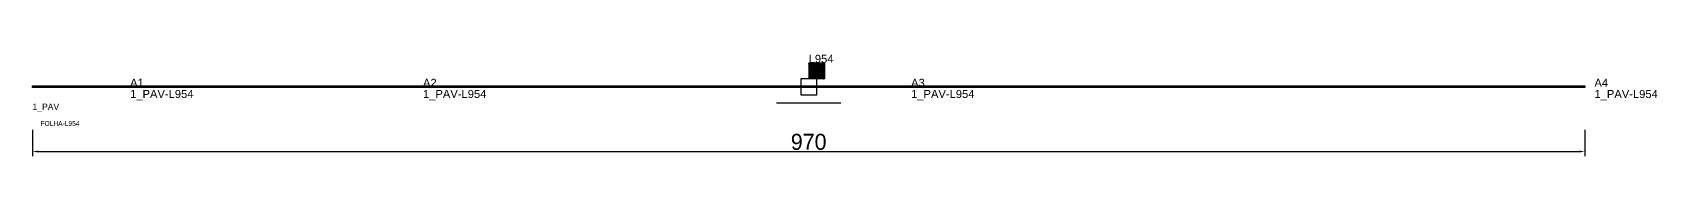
# Model space of a CAD drawing. Header units: metres. Extents: x 222 to 3251, y 158 to 221.
# Drawn here: x 222 to 1238, y 158 to 221 of the extents above; entities that cross this region are included whole.
import ezdxf

# ---------------------------------------------------------------- set-up
doc = ezdxf.new("R2010")
doc.units = ezdxf.units.M
for name, color, linetype in [('3', 3, 'CONTINUOUS'), ('AUX00', 7, 'CONTINUOUS'), ('COTA', 241, 'CONTINUOUS'), ('FOLHA', 255, 'CONTINUOUS'), ('Hachura', 251, 'CONTINUOUS'), ('NOMENCLATURA', 7, 'CONTINUOUS'), ('Nível', 160, 'CONTINUOUS'), ('Painéis', 200, 'CONTINUOUS'), ('Pilares', 5, 'CONTINUOUS'), ('REAPROVEITAMENTO', 251, 'CONTINUOUS'), ('SARR_2.2x7', 40, 'CONTINUOUS')]:
    doc.layers.add(name, color=color, linetype=linetype)
doc.styles.add('ARIAL', font='Arial.ttf')
doc.styles.add('STR_STANDARD', font='arial.ttf')
doc.dimstyles.new('EZ DXF', dxfattribs={"dimtxt": 10, "dimasz": 3.5, "dimexe": 3, "dimexo": 1.5, "dimgap": 1, "dimtad": 1, "dimdec": 1, "dimdsep": 46, "dimcen": 2.5, "dimazin": 3, "dimtfac": 1, "dimtmove": 0, "dimatfit": 3})

msp = doc.modelspace()

# ---------------------------------------------------------------- hatches: boundary and pattern name
at = {"layer": 'Hachura'}
h = msp.add_hatch(dxfattribs=at)
h.set_pattern_fill('ANSI31', scale=50)
h.paths.add_polyline_path([(222.2, 201.5), (1192.2, 201.5), (1192.2, 200.5), (222.2, 200.5)])
h = msp.add_hatch(dxfattribs=at)
h.set_pattern_fill('ANSI31', scale=50)
h.paths.add_polyline_path([(222.2, 201.5), (1192.2, 201.5), (1192.2, 200.5), (222.2, 200.5)])
at = {"layer": 'Reaproveitamento'}
h = msp.add_hatch(dxfattribs=at)
h.set_pattern_fill('SOLID')
h.paths.add_polyline_path([(707.2, 206), (717.2, 206), (717.2, 216), (707.2, 216)])
h = msp.add_hatch(dxfattribs=at)
h.set_pattern_fill('SOLID')
h.paths.add_polyline_path([(707.2, 206), (717.2, 206), (717.2, 216), (707.2, 216)])

# ---------------------------------------------------------------- linework, layer by layer
at = {"layer": '3'}
for points in [[(344.2, 200.5), (344.2, 201.5)], [(344.2, 200.5), (344.2, 201.5)], [(588.2, 200.5), (588.2, 201.5)], [(588.2, 200.5), (588.2, 201.5)], [(954.2, 200.5), (954.2, 201.5)], [(954.2, 200.5), (954.2, 201.5)]]:
    msp.add_lwpolyline(points, close=True, dxfattribs=at)
at = {"layer": 'Painéis', "color": 200}
for p, q in [((222.2, 201.5), (1192.2, 201.5)), ((222.2, 200.5), (222.2, 201.5)), ((222.2, 201.5), (1192.2, 201.5)), ((222.2, 200.5), (222.2, 201.5)), ((1192.2, 200.5), (222.2, 200.5)), ((1192.2, 200.5), (222.2, 200.5)), ((1192.2, 201.5), (1192.2, 200.5)), ((1192.2, 201.5), (1192.2, 200.5))]:
    msp.add_line(p, q, dxfattribs=at)
at = {"layer": 'Pilares'}
msp.add_lwpolyline([(702.2, 196), (712.2, 196), (712.2, 206), (702.2, 206)], close=True, dxfattribs=at)
msp.add_lwpolyline([(702.2, 196), (712.2, 196), (712.2, 206), (702.2, 206)], close=True, dxfattribs=at)
at = {"layer": 'SARR_2.2x7'}
msp.add_line((687.2, 191), (727.2, 191), dxfattribs=at)
msp.add_line((687.2, 191), (727.2, 191), dxfattribs=at)

# ---------------------------------------------------------------- texts
at = {"layer": '3', "style": 'STR_STANDARD'}
for s, p in [('A1', (283.2, 201)), ('A1', (283.2, 201)), ('A2', (466.2, 201)), ('A2', (466.2, 201)), ('A3', (771.2, 201)), ('A3', (771.2, 201)), ('A4', (1198.2, 201)), ('A4', (1198.2, 201))]:
    msp.add_text(s, height=5, dxfattribs=at).set_placement(p)
at = {"layer": 'AUX00', "style": 'STR_STANDARD'}
for p in [(283.2, 194), (283.2, 194), (466.2, 194), (466.2, 194), (771.2, 194), (771.2, 194), (1198.2, 194), (1198.2, 194)]:
    msp.add_text('1_PAV-L954', height=5, dxfattribs=at).set_placement(p)
at = {"layer": 'FOLHA'}
msp.add_text('FOLHA-L954', height=3, dxfattribs=at).set_placement((227.2, 176.5))
msp.add_text('FOLHA-L954', height=3, dxfattribs=at).set_placement((227.2, 176.5))
at = {"layer": 'NOMENCLATURA', "insert": (707.2, 221), "char_height": 5, "attachment_point": 1, "style": 'ARIAL'}
msp.add_mtext('L954', dxfattribs=at)
msp.add_mtext('L954', dxfattribs=at)
at = {"layer": 'Nível'}
msp.add_text('1_PAV', height=4, dxfattribs=at).set_placement((222.2, 186.5))
msp.add_text('1_PAV', height=4, dxfattribs=at).set_placement((222.2, 186.5))

# ---------------------------------------------------------------- dimensions: what is measured, and where the dimension line sits
at = {"layer": 'COTA'}
msp.add_linear_dim(base=(222.2, 160.5), p1=(222.2, 175.5), p2=(1192.2, 175.5), dimstyle='EZ DXF', dxfattribs=at).render()
msp.add_linear_dim(base=(222.2, 160.5), p1=(222.2, 175.5), p2=(1192.2, 175.5), dimstyle='EZ DXF', dxfattribs=at).render()

doc.saveas('drawing.dxf')
